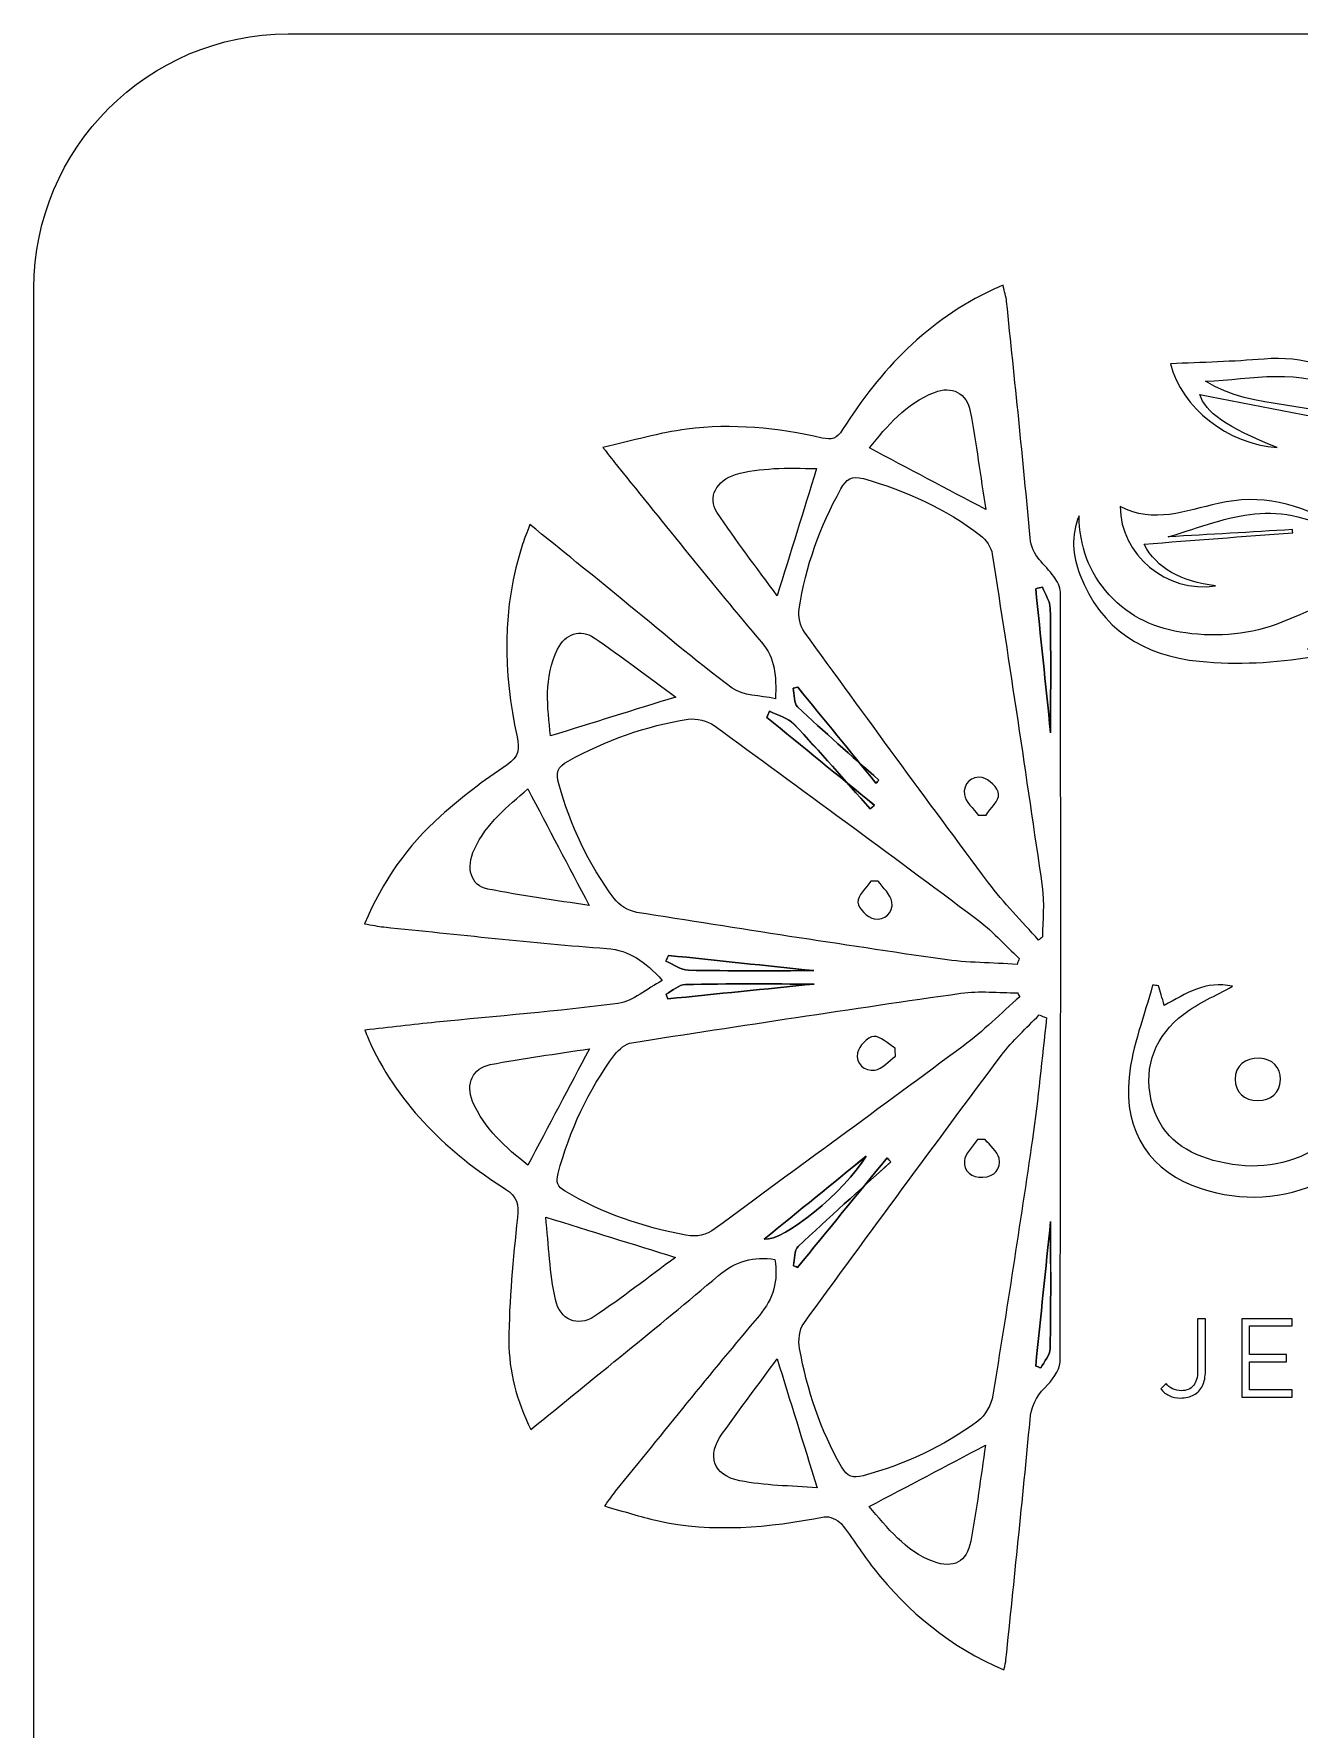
# Model space of a CAD drawing. Header units: millimetres. Extents: x -20 to 20, y -19.5 to 20.5.
# Drawn here: x -19.98 to -5.05, y 0.47 to 20.47 of the extents above; entities that cross this region are included whole.
import ezdxf

# ---------------------------------------------------------------- set-up
doc = ezdxf.new("R2010")
doc.units = ezdxf.units.MM
doc.header["$MEASUREMENT"] = 0
doc.layers.add('Layer 1', color=7, linetype='Continuous')

msp = doc.modelspace()

# ---------------------------------------------------------------- linework, layer by layer
at = {"layer": 'Layer 1', "color": 250, "lineweight": 18}
msp.add_open_spline([(17.0177, 20.4697), (17.0177, 20.4697), (-16.9823, 20.4697), (-16.9823, 20.4697), (-18.6346, 20.4697), (-19.9823, 19.122), (-19.9823, 17.4697), (-19.9823, 17.4697), (-19.9823, -16.5303), (-19.9823, -16.5303), (-19.9823, -18.1826), (-18.6346, -19.5303), (-16.9823, -19.5303), (-16.9823, -19.5303), (17.0177, -19.5303), (17.0177, -19.5303), (18.67, -19.5303), (20.0177, -18.1826), (20.0177, -16.5303), (20.0177, -16.5303), (20.0177, 17.4697), (20.0177, 17.4697), (20.0177, 19.122), (18.67, 20.4697), (17.0177, 20.4697)], degree=3, knots=[0, 0, 0, 0, 0.125, 0.125, 0.125, 0.25, 0.25, 0.25, 0.375, 0.375, 0.375, 0.5, 0.5, 0.5, 0.625, 0.625, 0.625, 0.75, 0.75, 0.75, 0.875, 0.875, 0.875, 1, 1, 1, 1], dxfattribs=at)
at = {"layer": 'Layer 1', "color": 250}
for points, knots in [([(-8.535, 1.169), (-9.1707, 1.4375), (-9.6625, 1.8495), (-10.0721, 2.3646), (-10.2079, 2.535), (-10.3197, 2.7251), (-10.4573, 2.8938), (-10.4979, 2.9435), (-10.596, 2.9844), (-10.6574, 2.9728), (-11.3132, 2.8475), (-11.969, 2.784), (-12.6294, 2.9297), (-12.828, 2.9735), (-13.0227, 3.0384), (-13.2499, 3.1019), (-13.1959, 3.1756), (-13.1607, 3.2282), (-13.1212, 3.2769), (-12.5564, 3.9697), (-11.9979, 4.6682), (-11.4215, 5.3512), (-11.2518, 5.5523), (-11.1992, 5.7594), (-11.2373, 6.0109), (-11.4888, 6.0497), (-11.6973, 5.9954), (-11.9044, 5.8204), (-12.6262, 5.2094), (-13.3653, 4.6192), (-14.1174, 4.005), (-14.2864, 4.3444), (-14.3777, 4.6922), (-14.377, 5.0432), (-14.3763, 5.5304), (-14.3273, 6.0187), (-14.2761, 6.5037), (-14.2599, 6.6607), (-14.2744, 6.7489), (-14.4187, 6.841), (-15.0935, 7.2714), (-15.6569, 7.8118), (-16.0072, 8.5474), (-16.0295, 8.5936), (-16.046, 8.6426), (-16.0757, 8.7167), (-15.7853, 8.7488), (-15.513, 8.7813), (-15.2399, 8.8088), (-14.522, 8.8811), (-13.8017, 8.9372), (-13.0862, 9.0321), (-12.9105, 9.0554), (-12.7514, 9.2028), (-12.5669, 9.3027), (-12.7754, 9.5281), (-12.9493, 9.6583), (-13.2228, 9.6791), (-14.1008, 9.7458), (-14.9761, 9.8449), (-15.8527, 9.9331), (-15.9233, 9.9401), (-15.9931, 9.9557), (-16.0803, 9.9705), (-15.8693, 10.4742), (-15.573, 10.8937), (-15.1842, 11.2412), (-14.9383, 11.461), (-14.673, 11.6621), (-14.3993, 11.8462), (-14.2596, 11.94), (-14.2493, 12.0328), (-14.2807, 12.1757), (-14.4465, 12.9391), (-14.461, 13.6993), (-14.2148, 14.4515), (-14.1925, 14.5199), (-14.1654, 14.5866), (-14.1297, 14.6818), (-13.7569, 14.3791), (-13.3984, 14.0885), (-13.0411, 13.7971), (-12.6096, 13.446), (-12.1891, 13.0813), (-11.7425, 12.7518), (-11.6162, 12.6586), (-11.4151, 12.6671), (-11.2317, 12.6251), (-11.2221, 12.8989), (-11.2299, 13.0972), (-11.3978, 13.2944), (-11.9771, 13.9749), (-12.5317, 14.6762), (-13.0954, 15.3701), (-13.1409, 15.4258), (-13.1839, 15.4837), (-13.2676, 15.5913), (-12.9144, 15.67), (-12.5997, 15.7642), (-12.278, 15.8058), (-11.7421, 15.8753), (-11.2073, 15.8227), (-10.681, 15.7021), (-10.5681, 15.676), (-10.5081, 15.6947), (-10.4411, 15.8005), (-9.9938, 16.5067), (-9.4339, 17.0955), (-8.6624, 17.4543), (-8.6328, 17.4677), (-8.6024, 17.4797), (-8.5453, 17.5037), (-8.5294, 17.4321), (-8.5107, 17.3728), (-8.5043, 17.3125), (-8.4095, 16.3836), (-8.3082, 15.4555), (-8.2278, 14.5252), (-8.2091, 14.3075), (-8.0475, 14.214), (-7.9463, 14.0662), (-7.9092, 14.0123), (-7.8686, 13.9452), (-7.8683, 13.8838), (-7.8648, 10.8556), (-7.8637, 7.827), (-7.8736, 4.7988), (-7.8739, 4.6968), (-7.9731, 4.5797), (-8.0542, 4.4968), (-8.1618, 4.386), (-8.213, 4.2731), (-8.2274, 4.1165), (-8.3149, 3.1735), (-8.4151, 2.2319), (-8.5114, 1.29), (-8.5146, 1.2583), (-8.5234, 1.2272), (-8.535, 1.169)], [0, 0, 0, 0, 0.0217391, 0.0217391, 0.0217391, 0.0434783, 0.0434783, 0.0434783, 0.0652174, 0.0652174, 0.0652174, 0.0869565, 0.0869565, 0.0869565, 0.1086957, 0.1086957, 0.1086957, 0.1304348, 0.1304348, 0.1304348, 0.1521739, 0.1521739, 0.1521739, 0.173913, 0.173913, 0.173913, 0.1956522, 0.1956522, 0.1956522, 0.2173913, 0.2173913, 0.2173913, 0.2391304, 0.2391304, 0.2391304, 0.2608696, 0.2608696, 0.2608696, 0.2826087, 0.2826087, 0.2826087, 0.3043478, 0.3043478, 0.3043478, 0.326087, 0.326087, 0.326087, 0.3478261, 0.3478261, 0.3478261, 0.3695652, 0.3695652, 0.3695652, 0.3913043, 0.3913043, 0.3913043, 0.4130435, 0.4130435, 0.4130435, 0.4347826, 0.4347826, 0.4347826, 0.4565217, 0.4565217, 0.4565217, 0.4782609, 0.4782609, 0.4782609, 0.5, 0.5, 0.5, 0.5217391, 0.5217391, 0.5217391, 0.5434783, 0.5434783, 0.5434783, 0.5652174, 0.5652174, 0.5652174, 0.5869565, 0.5869565, 0.5869565, 0.6086957, 0.6086957, 0.6086957, 0.6304348, 0.6304348, 0.6304348, 0.6521739, 0.6521739, 0.6521739, 0.673913, 0.673913, 0.673913, 0.6956522, 0.6956522, 0.6956522, 0.7173913, 0.7173913, 0.7173913, 0.7391304, 0.7391304, 0.7391304, 0.7608696, 0.7608696, 0.7608696, 0.7826087, 0.7826087, 0.7826087, 0.8043478, 0.8043478, 0.8043478, 0.826087, 0.826087, 0.826087, 0.8478261, 0.8478261, 0.8478261, 0.8695652, 0.8695652, 0.8695652, 0.8913043, 0.8913043, 0.8913043, 0.9130435, 0.9130435, 0.9130435, 0.9347826, 0.9347826, 0.9347826, 0.9565217, 0.9565217, 0.9565217, 0.9782609, 0.9782609, 0.9782609, 1, 1, 1, 1]), ([(0.3728, 13.3859), (0.2864, 13.2582), (0.1996, 13.1305), (0.1054, 12.9915), (0.0098, 13.1315), (-0.0773, 13.2596), (-0.1644, 13.3876), (-0.2032, 13.4522), (-0.2308, 13.5277), (-0.2823, 13.5795), (-1.0051, 14.3059), (-1.8669, 14.4929), (-2.8127, 14.1415), (-3.5409, 13.8709), (-4.2401, 13.5234), (-4.952, 13.2102), (-4.4817, 13.2864), (-4.0221, 13.4003), (-3.5673, 13.5305), (-2.7792, 13.7559), (-1.9848, 13.9087), (-1.1614, 13.7909), (-0.8456, 13.7457), (-0.5373, 13.673), (-0.2854, 13.4564), (-1.3974, 13.9616), (-2.5034, 13.7245), (-3.6037, 13.4173), (-4.4627, 13.177), (-5.3273, 12.9788), (-6.2259, 13.0673), (-6.8859, 13.1326), (-7.3918, 13.4416), (-7.6384, 14.0904), (-7.7252, 14.3183), (-7.747, 14.55), (-7.6486, 14.785), (-7.6454, 14.4287), (-7.5343, 14.1182), (-7.2937, 13.8529), (-7.05, 13.5838), (-6.7402, 13.448), (-6.3906, 13.4017), (-6.004, 13.3506), (-5.6163, 13.3806), (-5.2564, 13.528), (-4.6878, 13.7612), (-4.1311, 14.0233), (-3.5694, 14.2731), (-3.1062, 14.4791), (-2.6289, 14.634), (-2.1167, 14.647), (-1.3917, 14.665), (-0.7874, 14.3676), (-0.1881, 13.7072), (-0.2957, 14.1983), (-0.9518, 14.9974), (-1.9745, 15.3861), (-1.3032, 15.7576), (-0.3913, 15.3459), (0.1037, 14.4477), (0.6487, 15.3706), (1.4301, 15.7251), (2.2016, 15.39), (1.3772, 15.0584), (0.7253, 14.55), (0.3997, 13.7683), (0.642, 13.9521), (0.9024, 14.2011), (1.2068, 14.3694), (1.9466, 14.7776), (2.7174, 14.7067), (3.4702, 14.3976), (4.0566, 14.1567), (4.6249, 13.8716), (5.2073, 13.6194), (5.5746, 13.4607), (5.9608, 13.3823), (6.3658, 13.383), (7.1247, 13.3841), (7.8556, 13.879), (7.8828, 14.7786), (7.8828, 14.7786), (7.8828, 14.0117), (7.8828, 14.0117), (8.05, 14.1853), (8.213, 14.2929), (8.2352, 14.5327), (8.3202, 15.4556), (8.4194, 16.3778), (8.5143, 17.2999), (8.5199, 17.3578), (8.5305, 17.4146), (8.5425, 17.4996), (8.8773, 17.385), (9.1464, 17.1997), (9.404, 16.9983), (9.8209, 16.6723), (10.1529, 16.2688), (10.432, 15.8225), (10.5092, 15.699), (10.5847, 15.6786), (10.7226, 15.7078), (11.4906, 15.8726), (12.2583, 15.9001), (13.0171, 15.6486), (13.0912, 15.6242), (13.1632, 15.5946), (13.2566, 15.5593), (12.9854, 15.2252), (12.7275, 14.9074), (12.4689, 14.5899), (12.1136, 14.1539), (11.7683, 13.7087), (11.3968, 13.2871), (11.2246, 13.092), (11.2292, 12.8884), (11.2391, 12.6662), (11.5111, 12.6327), (11.7245, 12.7008), (11.9337, 12.8789), (12.5786, 13.4282), (13.2429, 13.9552), (13.8998, 14.4911), (13.9707, 14.5486), (14.0426, 14.6054), (14.1354, 14.6799), (14.2966, 14.2996), (14.3996, 13.9214), (14.3944, 13.5344), (14.3876, 13.0666), (14.3323, 12.5988), (14.2776, 12.1335), (14.2617, 12.0005), (14.2815, 11.9338), (14.3958, 11.8619), (15.0861, 11.4272), (15.6538, 10.8741), (16.0178, 10.1318), (16.0355, 10.0966), (16.0524, 10.0606), (16.0669, 10.0235), (16.0715, 10.0123), (16.0676, 9.9978), (16.0676, 9.96), (15.7236, 9.9241), (15.3772, 9.887), (15.0304, 9.8517), (14.4374, 9.7918), (13.8451, 9.7198), (13.251, 9.6799), (12.9829, 9.6619), (12.7874, 9.5565), (12.6223, 9.3413), (12.7642, 9.1681), (12.9152, 9.0319), (13.1776, 9.01), (14.1206, 8.9306), (15.0618, 8.8259), (16.0037, 8.7299), (16.0224, 8.7278), (16.0401, 8.7176), (16.1156, 8.6911), (15.9275, 8.3986), (15.7832, 8.0864), (15.5606, 7.8483), (15.228, 7.4938), (14.8512, 7.1773), (14.4709, 6.8729), (14.3206, 6.7533), (14.2476, 6.676), (14.2942, 6.4654), (14.4642, 5.6971), (14.4684, 4.928), (14.2039, 4.1734), (14.1908, 4.136), (14.1777, 4.0983), (14.1622, 4.0619), (14.1576, 4.051), (14.1446, 4.0443), (14.1153, 4.0168), (13.8998, 4.1914), (13.68, 4.3682), (13.462, 4.5463), (12.9441, 4.9693), (12.4184, 5.3838), (11.9129, 5.8209), (11.7136, 5.9931), (11.5069, 6.0488), (11.2419, 6.0118), (11.2356, 5.8054), (11.2148, 5.6124), (11.3792, 5.4177), (11.9814, 4.7047), (12.5624, 3.9741), (13.1515, 3.2499), (13.1804, 3.2142), (13.2076, 3.1775), (13.251, 3.1218), (12.8665, 2.9581), (12.4763, 2.8537), (12.0762, 2.8597), (11.6215, 2.8664), (11.1664, 2.9179), (10.7152, 2.9779), (10.5713, 2.9973), (10.5053, 2.9733), (10.4309, 2.8554), (9.9994, 2.1714), (9.4519, 1.607), (8.7167, 1.2443), (8.6659, 1.2193), (8.6123, 1.1988), (8.5347, 1.1653), (8.4889, 1.6073), (8.444, 2.0254), (8.4017, 2.4438), (8.3449, 3.004), (8.2814, 3.5635), (8.2398, 4.1247), (8.2229, 4.3509), (8.0708, 4.4705), (7.9452, 4.6193), (7.9043, 4.6677), (7.8553, 4.7315), (7.8553, 4.788), (7.8556, 7.1999), (7.8609, 9.6115), (7.8651, 12.0231), (7.8662, 12.6718), (7.8651, 13.3206), (7.8651, 14.029), (7.7353, 13.8459), (7.6556, 13.7023), (7.5469, 13.5859), (7.1575, 13.1686), (6.653, 13.0504), (6.1034, 13.0447), (5.2034, 13.0359), (4.3487, 13.2698), (3.4921, 13.5037), (2.7985, 13.6928), (2.0916, 13.8215), (1.3723, 13.7051), (1.0773, 13.6575), (0.7955, 13.5291), (0.5076, 13.4374), (0.5722, 13.4899), (0.629, 13.5711), (0.702, 13.5901), (1.0382, 13.6783), (1.3758, 13.7894), (1.7187, 13.818), (2.5086, 13.884), (3.266, 13.6833), (4.0177, 13.4614), (4.392, 13.3509), (4.7748, 13.2677), (5.1537, 13.1724), (5.0066, 13.2772), (4.8468, 13.3389), (4.6905, 13.4074), (4.1102, 13.6617), (3.5433, 13.9528), (2.9488, 14.1666), (2.1209, 14.4643), (1.3437, 14.308), (0.6625, 13.745), (0.5464, 13.649), (0.4684, 13.5069), (0.3728, 13.3859)], [0, 0, 0, 0, 0.0111111, 0.0111111, 0.0111111, 0.0222222, 0.0222222, 0.0222222, 0.0333333, 0.0333333, 0.0333333, 0.0444444, 0.0444444, 0.0444444, 0.0555556, 0.0555556, 0.0555556, 0.0666667, 0.0666667, 0.0666667, 0.0777778, 0.0777778, 0.0777778, 0.0888889, 0.0888889, 0.0888889, 0.1, 0.1, 0.1, 0.1111111, 0.1111111, 0.1111111, 0.1222222, 0.1222222, 0.1222222, 0.1333333, 0.1333333, 0.1333333, 0.1444444, 0.1444444, 0.1444444, 0.1555556, 0.1555556, 0.1555556, 0.1666667, 0.1666667, 0.1666667, 0.1777778, 0.1777778, 0.1777778, 0.1888889, 0.1888889, 0.1888889, 0.2, 0.2, 0.2, 0.2111111, 0.2111111, 0.2111111, 0.2222222, 0.2222222, 0.2222222, 0.2333333, 0.2333333, 0.2333333, 0.2444444, 0.2444444, 0.2444444, 0.2555556, 0.2555556, 0.2555556, 0.2666667, 0.2666667, 0.2666667, 0.2777778, 0.2777778, 0.2777778, 0.2888889, 0.2888889, 0.2888889, 0.3, 0.3, 0.3, 0.3111111, 0.3111111, 0.3111111, 0.3222222, 0.3222222, 0.3222222, 0.3333333, 0.3333333, 0.3333333, 0.3444444, 0.3444444, 0.3444444, 0.3555556, 0.3555556, 0.3555556, 0.3666667, 0.3666667, 0.3666667, 0.3777778, 0.3777778, 0.3777778, 0.3888889, 0.3888889, 0.3888889, 0.4, 0.4, 0.4, 0.4111111, 0.4111111, 0.4111111, 0.4222222, 0.4222222, 0.4222222, 0.4333333, 0.4333333, 0.4333333, 0.4444444, 0.4444444, 0.4444444, 0.4555556, 0.4555556, 0.4555556, 0.4666667, 0.4666667, 0.4666667, 0.4777778, 0.4777778, 0.4777778, 0.4888889, 0.4888889, 0.4888889, 0.5, 0.5, 0.5, 0.5111111, 0.5111111, 0.5111111, 0.5222222, 0.5222222, 0.5222222, 0.5333333, 0.5333333, 0.5333333, 0.5444444, 0.5444444, 0.5444444, 0.5555556, 0.5555556, 0.5555556, 0.5666667, 0.5666667, 0.5666667, 0.5777778, 0.5777778, 0.5777778, 0.5888889, 0.5888889, 0.5888889, 0.6, 0.6, 0.6, 0.6111111, 0.6111111, 0.6111111, 0.6222222, 0.6222222, 0.6222222, 0.6333333, 0.6333333, 0.6333333, 0.6444444, 0.6444444, 0.6444444, 0.6555556, 0.6555556, 0.6555556, 0.6666667, 0.6666667, 0.6666667, 0.6777778, 0.6777778, 0.6777778, 0.6888889, 0.6888889, 0.6888889, 0.7, 0.7, 0.7, 0.7111111, 0.7111111, 0.7111111, 0.7222222, 0.7222222, 0.7222222, 0.7333333, 0.7333333, 0.7333333, 0.7444444, 0.7444444, 0.7444444, 0.7555556, 0.7555556, 0.7555556, 0.7666667, 0.7666667, 0.7666667, 0.7777778, 0.7777778, 0.7777778, 0.7888889, 0.7888889, 0.7888889, 0.8, 0.8, 0.8, 0.8111111, 0.8111111, 0.8111111, 0.8222222, 0.8222222, 0.8222222, 0.8333333, 0.8333333, 0.8333333, 0.8444444, 0.8444444, 0.8444444, 0.8555556, 0.8555556, 0.8555556, 0.8666667, 0.8666667, 0.8666667, 0.8777778, 0.8777778, 0.8777778, 0.8888889, 0.8888889, 0.8888889, 0.9, 0.9, 0.9, 0.9111111, 0.9111111, 0.9111111, 0.9222222, 0.9222222, 0.9222222, 0.9333333, 0.9333333, 0.9333333, 0.9444444, 0.9444444, 0.9444444, 0.9555556, 0.9555556, 0.9555556, 0.9666667, 0.9666667, 0.9666667, 0.9777778, 0.9777778, 0.9777778, 0.9888889, 0.9888889, 0.9888889, 1, 1, 1, 1]), ([(-6.5707, 16.577), (-6.1974, 16.5956), (-5.8305, 16.602), (-5.4661, 16.6341), (-4.5581, 16.7135), (-3.7312, 16.0795), (-3.5844, 15.1771), (-3.5724, 15.1045), (-3.5763, 15.0293), (-3.5971, 14.9478), (-3.6662, 15.5588), (-3.9915, 15.9769), (-4.5196, 16.2577), (-5.0477, 16.5389), (-5.6048, 16.3949), (-6.1579, 16.3716), (-5.5772, 16.0136), (-4.8481, 16.1536), (-4.2769, 15.8351), (-4.9214, 15.9614), (-5.5832, 16.0908), (-6.2246, 16.2164), (-6.1562, 16.0026), (-5.917, 15.8305), (-5.3102, 15.5906), (-5.8993, 15.6276), (-6.4373, 16.0601), (-6.5707, 16.577)], [0, 0, 0, 0, 0.1111111, 0.1111111, 0.1111111, 0.2222222, 0.2222222, 0.2222222, 0.3333333, 0.3333333, 0.3333333, 0.4444444, 0.4444444, 0.4444444, 0.5555556, 0.5555556, 0.5555556, 0.6666667, 0.6666667, 0.6666667, 0.7777778, 0.7777778, 0.7777778, 0.8888889, 0.8888889, 0.8888889, 1, 1, 1, 1]), ([(-8.7509, 14.8589), (-8.8109, 15.248), (-8.8621, 15.634), (-8.933, 16.016), (-8.9735, 16.2333), (-9.1482, 16.3219), (-9.356, 16.2404), (-9.6939, 16.1078), (-9.9176, 15.8414), (-10.1229, 15.5849), (-9.6593, 15.3398), (-9.2127, 15.1034), (-8.7509, 14.8589)], [0, 0, 0, 0, 0.25, 0.25, 0.25, 0.5, 0.5, 0.5, 0.75, 0.75, 0.75, 1, 1, 1, 1]), ([(-10.7459, 15.3429), (-10.9226, 15.3429), (-11.0884, 15.3514), (-11.2528, 15.3405), (-11.4035, 15.3299), (-11.558, 15.3158), (-11.7016, 15.272), (-11.9288, 15.2022), (-12.0357, 15), (-11.9231, 14.8286), (-11.7002, 14.4899), (-11.4504, 14.1685), (-11.2116, 13.8401), (-11.0549, 14.346), (-10.9054, 14.8282), (-10.7459, 15.3429)], [0, 0, 0, 0, 0.2, 0.2, 0.2, 0.4, 0.4, 0.4, 0.6, 0.6, 0.6, 0.8, 0.8, 0.8, 1, 1, 1, 1]), ([(-8.1269, 9.7772), (-8.1114, 9.7902), (-8.0958, 9.8029), (-8.08, 9.8156), (-8.08, 10.0135), (-8.0563, 10.215), (-8.0842, 10.409), (-8.2726, 11.7174), (-8.4705, 13.0248), (-8.6726, 14.3312), (-8.685, 14.4112), (-8.7456, 14.5023), (-8.8109, 14.552), (-9.2265, 14.8674), (-9.6914, 15.0829), (-10.1942, 15.223), (-10.331, 15.2611), (-10.3952, 15.2177), (-10.4601, 15.1009), (-10.7067, 14.6568), (-10.8764, 14.1862), (-10.9526, 13.6849), (-10.966, 13.5984), (-10.9403, 13.4831), (-10.8891, 13.4129), (-10.1709, 12.423), (-9.4491, 11.4356), (-8.7181, 10.4548), (-8.5396, 10.2153), (-8.3248, 10.0026), (-8.1269, 9.7772)], [0, 0, 0, 0, 0.1, 0.1, 0.1, 0.2, 0.2, 0.2, 0.3, 0.3, 0.3, 0.4, 0.4, 0.4, 0.5, 0.5, 0.5, 0.6, 0.6, 0.6, 0.7, 0.7, 0.7, 0.8, 0.8, 0.8, 0.9, 0.9, 0.9, 1, 1, 1, 1]), ([(-6.8819, 14.4505), (-6.7345, 14.1608), (-6.4431, 14.0116), (-6.0388, 13.9587), (-6.6173, 13.8645), (-7.1631, 14.3291), (-7.1641, 14.8936), (-6.7666, 14.6858), (-6.3905, 14.8428), (-6.0074, 14.9299), (-5.5103, 15.0428), (-5.0489, 14.9391), (-4.6234, 14.666), (-4.5621, 14.6269), (-4.5095, 14.5743), (-4.4622, 14.5182), (-5.3643, 15.0343), (-5.8127, 14.7701), (-6.5986, 14.5355), (-6.1093, 14.5641), (-5.6197, 14.5926), (-5.1304, 14.6216), (-5.1297, 14.6092), (-5.129, 14.5972), (-5.1283, 14.5849), (-5.7156, 14.5397), (-6.303, 14.4949), (-6.8819, 14.4505)], [0, 0, 0, 0, 0.1111111, 0.1111111, 0.1111111, 0.2222222, 0.2222222, 0.2222222, 0.3333333, 0.3333333, 0.3333333, 0.4444444, 0.4444444, 0.4444444, 0.5555556, 0.5555556, 0.5555556, 0.6666667, 0.6666667, 0.6666667, 0.7777778, 0.7777778, 0.7777778, 0.8888889, 0.8888889, 0.8888889, 1, 1, 1, 1]), ([(-8.0803, 13.9442), (-8.1071, 13.9371), (-8.1336, 13.9304), (-8.1604, 13.9237), (-8.1025, 13.3639), (-8.0447, 12.8043), (-7.9851, 12.2244), (-7.9851, 12.7289), (-7.9805, 13.21), (-7.9893, 13.6909), (-7.9911, 13.7759), (-8.0486, 13.8595), (-8.0803, 13.9442)], [0, 0, 0, 0, 0.25, 0.25, 0.25, 0.5, 0.5, 0.5, 0.75, 0.75, 0.75, 1, 1, 1, 1]), ([(-12.4078, 12.6459), (-12.732, 12.8827), (-13.046, 13.1226), (-13.3716, 13.3455), (-13.5297, 13.4538), (-13.7156, 13.39), (-13.8027, 13.2122), (-13.9678, 12.8756), (-13.9223, 12.5242), (-13.886, 12.1873), (-13.3893, 12.3411), (-12.9127, 12.4893), (-12.4078, 12.6459)], [0, 0, 0, 0, 0.25, 0.25, 0.25, 0.5, 0.5, 0.5, 0.75, 0.75, 0.75, 1, 1, 1, 1]), ([(-10.9685, 12.7627), (-10.9685, 12.7627), (-11.0221, 12.7493), (-11.0221, 12.7493), (-11.007, 12.6749), (-11.0175, 12.5733), (-10.9724, 12.5309), (-10.6588, 12.236), (-10.3335, 11.9531), (-10.0121, 11.6666), (-10.0231, 11.6539), (-10.034, 11.6412), (-10.0453, 11.6289), (-10.3529, 12.0067), (-10.6605, 12.3849), (-10.9685, 12.7627)], [0, 0, 0, 0, 0.2, 0.2, 0.2, 0.4, 0.4, 0.4, 0.6, 0.6, 0.6, 0.8, 0.8, 0.8, 1, 1, 1, 1]), ([(-11.3008, 12.4784), (-11.3121, 12.454), (-11.3234, 12.4304), (-11.3347, 12.4064), (-10.9114, 12.0614), (-10.488, 11.7164), (-10.0647, 11.3717), (-10.0647, 11.3717), (-10.1144, 11.3262), (-10.1144, 11.3262), (-10.4125, 11.6606), (-10.7053, 12.0004), (-11.0126, 12.3263), (-11.0835, 12.4011), (-11.2035, 12.429), (-11.3008, 12.4784)], [0, 0, 0, 0, 0.2, 0.2, 0.2, 0.4, 0.4, 0.4, 0.6, 0.6, 0.6, 0.8, 0.8, 0.8, 1, 1, 1, 1]), ([(-8.3809, 9.4921), (-8.3721, 9.5154), (-8.3632, 9.5387), (-8.3544, 9.5616), (-8.5259, 9.7214), (-8.6839, 9.8985), (-8.8702, 10.0375), (-9.8936, 10.8013), (-10.9223, 11.5576), (-11.9549, 12.3087), (-12.0346, 12.3669), (-12.1644, 12.3983), (-12.2621, 12.3835), (-12.7634, 12.3073), (-13.2326, 12.1334), (-13.6789, 11.891), (-13.8045, 11.8226), (-13.8239, 11.7492), (-13.7883, 11.6211), (-13.6524, 11.1304), (-13.439, 10.6774), (-13.1367, 10.27), (-13.0778, 10.191), (-12.9656, 10.1211), (-12.8689, 10.1056), (-11.667, 9.9133), (-10.464, 9.7274), (-9.2596, 9.5517), (-8.97, 9.5098), (-8.674, 9.5112), (-8.3809, 9.4921)], [0, 0, 0, 0, 0.1, 0.1, 0.1, 0.2, 0.2, 0.2, 0.3, 0.3, 0.3, 0.4, 0.4, 0.4, 0.5, 0.5, 0.5, 0.6, 0.6, 0.6, 0.7, 0.7, 0.7, 0.8, 0.8, 0.8, 0.9, 0.9, 0.9, 1, 1, 1, 1]), ([(-8.838, 11.2513), (-8.8959, 11.3321), (-8.9901, 11.4083), (-9.0024, 11.4958), (-9.0197, 11.6207), (-8.9157, 11.7216), (-8.7922, 11.6951), (-8.7132, 11.6782), (-8.6031, 11.5727), (-8.5985, 11.5008), (-8.5932, 11.4214), (-8.6927, 11.3357), (-8.7467, 11.2524), (-8.777, 11.2521), (-8.8077, 11.2517), (-8.838, 11.2513)], [0, 0, 0, 0, 0.2, 0.2, 0.2, 0.4, 0.4, 0.4, 0.6, 0.6, 0.6, 0.8, 0.8, 0.8, 1, 1, 1, 1]), ([(-14.1541, 11.5612), (-14.3912, 11.3573), (-14.6434, 11.1544), (-14.7849, 10.8517), (-14.8882, 10.6305), (-14.8275, 10.4206), (-14.6275, 10.3804), (-14.2299, 10.3003), (-13.8264, 10.2488), (-13.4284, 10.1857), (-13.6743, 10.652), (-13.9103, 11.099), (-14.1541, 11.5612)], [0, 0, 0, 0, 0.25, 0.25, 0.25, 0.5, 0.5, 0.5, 0.75, 0.75, 0.75, 1, 1, 1, 1]), ([(-10.0185, 10.4747), (-9.9624, 10.3935), (-9.8735, 10.318), (-9.8587, 10.2298), (-9.8365, 10.0986), (-9.9469, 10.0058), (-10.0651, 10.0284), (-10.1437, 10.0436), (-10.2549, 10.1526), (-10.2591, 10.2249), (-10.264, 10.3043), (-10.1628, 10.39), (-10.1074, 10.4729), (-10.0778, 10.4736), (-10.0481, 10.474), (-10.0185, 10.4747)], [0, 0, 0, 0, 0.2, 0.2, 0.2, 0.4, 0.4, 0.4, 0.6, 0.6, 0.6, 0.8, 0.8, 0.8, 1, 1, 1, 1]), ([(-4.0387, 8.2631), (-4.0387, 8.2631), (-3.2266, 8.2631), (-3.2266, 8.2631), (-3.2266, 8.5188), (-3.2125, 8.7693), (-3.2375, 9.0152), (-3.2432, 9.072), (-3.3839, 9.115), (-3.495, 9.1845), (-3.2982, 9.3599), (-3.0805, 9.5539), (-2.8481, 9.7613), (-2.8481, 9.7613), (-2.8481, 8.2684), (-2.8481, 8.2684), (-2.8481, 8.2684), (-2.2074, 8.2684), (-2.2074, 8.2684), (-2.2074, 8.5181), (-2.194, 8.7615), (-2.2169, 9.0018), (-2.2226, 9.0593), (-2.3475, 9.1052), (-2.4536, 9.1828), (-2.4268, 9.2156), (-2.3789, 9.3323), (-2.3034, 9.3542), (-2.1361, 9.4029), (-2.0621, 9.5218), (-1.9823, 9.6505), (-1.9499, 9.7028), (-1.9026, 9.7458), (-1.8211, 9.8407), (-1.8211, 9.8407), (-1.8211, 7.8295), (-1.8211, 7.8295), (-1.5735, 7.8059), (-1.4563, 7.8602), (-1.4292, 8.0743), (-1.3907, 8.3809), (-1.389, 8.6942), (-1.3981, 9.0036), (-1.3999, 9.0565), (-1.5343, 9.1052), (-1.6423, 9.1803), (-1.6172, 9.2131), (-1.5745, 9.332), (-1.5068, 9.3482), (-1.299, 9.3987), (-1.2189, 9.5634), (-1.1145, 9.7109), (-1.0923, 9.7423), (-1.0799, 9.7804), (-1.0355, 9.7786), (-1.0355, 9.193), (-1.0094, 8.606), (-1.0457, 8.0225), (-1.0669, 7.682), (-1.3223, 7.4901), (-1.6659, 7.4602), (-1.8349, 7.4457), (-2.0063, 7.4577), (-2.1919, 7.4577), (-2.1993, 7.6073), (-2.206, 7.7431), (-2.2138, 7.9004), (-2.2138, 7.9004), (-2.8936, 7.9004), (-2.8936, 7.9004), (-3.1387, 7.9004), (-3.3846, 7.8898), (-3.6287, 7.9029), (-3.8909, 7.9177), (-4.0867, 7.9092), (-4.1639, 7.5716), (-4.2338, 7.2675), (-4.4938, 7.0661), (-4.7788, 6.9327), (-5.2427, 6.7147), (-5.7242, 6.6907), (-6.2097, 6.8474), (-6.7963, 7.0361), (-7.1269, 7.5124), (-7.0595, 8.1629), (-7.0214, 8.5301), (-6.8771, 8.8864), (-6.7808, 9.2477), (-6.7579, 9.2452), (-6.7346, 9.2427), (-6.7113, 9.2406), (-6.6905, 9.1687), (-6.6697, 9.097), (-6.6439, 9.0078), (-6.3938, 9.144), (-6.149, 9.3076), (-5.8385, 9.2329), (-6.0382, 9.1214), (-6.2439, 9.036), (-6.4143, 8.9051), (-6.7452, 8.6508), (-6.8902, 8.3051), (-6.7963, 7.8874), (-6.7089, 7.4972), (-6.4351, 7.2806), (-6.0661, 7.18), (-5.6629, 7.0703), (-5.2653, 7.0844), (-4.8931, 7.2968), (-4.5805, 7.4753), (-4.4154, 7.7459), (-4.4133, 8.1096), (-4.4123, 8.3746), (-4.4123, 8.6395), (-4.414, 8.9044), (-4.4154, 9.1076), (-4.4518, 9.1358), (-4.7259, 9.1044), (-4.6546, 9.2085), (-4.6158, 9.3316), (-4.5513, 9.3472), (-4.3294, 9.4008), (-4.2433, 9.5782), (-4.1293, 9.7356), (-4.1156, 9.755), (-4.0923, 9.7677), (-4.0387, 9.8118), (-4.0387, 9.8118), (-4.0387, 9.0346), (-4.0387, 9.0346), (-4.0387, 9.0346), (-4.0387, 8.2631), (-4.0387, 8.2631)], [0, 0, 0, 0, 0.0227273, 0.0227273, 0.0227273, 0.0454545, 0.0454545, 0.0454545, 0.0681818, 0.0681818, 0.0681818, 0.0909091, 0.0909091, 0.0909091, 0.1136364, 0.1136364, 0.1136364, 0.1363636, 0.1363636, 0.1363636, 0.1590909, 0.1590909, 0.1590909, 0.1818182, 0.1818182, 0.1818182, 0.2045455, 0.2045455, 0.2045455, 0.2272727, 0.2272727, 0.2272727, 0.25, 0.25, 0.25, 0.2727273, 0.2727273, 0.2727273, 0.2954545, 0.2954545, 0.2954545, 0.3181818, 0.3181818, 0.3181818, 0.3409091, 0.3409091, 0.3409091, 0.3636364, 0.3636364, 0.3636364, 0.3863636, 0.3863636, 0.3863636, 0.4090909, 0.4090909, 0.4090909, 0.4318182, 0.4318182, 0.4318182, 0.4545455, 0.4545455, 0.4545455, 0.4772727, 0.4772727, 0.4772727, 0.5, 0.5, 0.5, 0.5227273, 0.5227273, 0.5227273, 0.5454545, 0.5454545, 0.5454545, 0.5681818, 0.5681818, 0.5681818, 0.5909091, 0.5909091, 0.5909091, 0.6136364, 0.6136364, 0.6136364, 0.6363636, 0.6363636, 0.6363636, 0.6590909, 0.6590909, 0.6590909, 0.6818182, 0.6818182, 0.6818182, 0.7045455, 0.7045455, 0.7045455, 0.7272727, 0.7272727, 0.7272727, 0.75, 0.75, 0.75, 0.7727273, 0.7727273, 0.7727273, 0.7954545, 0.7954545, 0.7954545, 0.8181818, 0.8181818, 0.8181818, 0.8409091, 0.8409091, 0.8409091, 0.8636364, 0.8636364, 0.8636364, 0.8863636, 0.8863636, 0.8863636, 0.9090909, 0.9090909, 0.9090909, 0.9318182, 0.9318182, 0.9318182, 0.9545455, 0.9545455, 0.9545455, 0.9772727, 0.9772727, 0.9772727, 1, 1, 1, 1]), ([(-12.4943, 9.5979), (-12.5045, 9.5754), (-12.5144, 9.5528), (-12.5243, 9.5302), (-12.4357, 9.4928), (-12.3475, 9.4251), (-12.2583, 9.4233), (-11.7633, 9.4124), (-11.2687, 9.418), (-10.7801, 9.418), (-11.3453, 9.4773), (-11.9199, 9.5376), (-12.4943, 9.5979)], [0, 0, 0, 0, 0.25, 0.25, 0.25, 0.5, 0.5, 0.5, 0.75, 0.75, 0.75, 1, 1, 1, 1]), ([(-12.5218, 9.1415), (-12.5154, 9.1224), (-12.5087, 9.1037), (-12.5024, 9.0847), (-11.9252, 9.1432), (-11.3488, 9.2018), (-10.7766, 9.26), (-11.2804, 9.26), (-11.7877, 9.2649), (-12.2946, 9.2547), (-12.3711, 9.2529), (-12.4459, 9.181), (-12.5218, 9.1415)], [0, 0, 0, 0, 0.25, 0.25, 0.25, 0.5, 0.5, 0.5, 0.75, 0.75, 0.75, 1, 1, 1, 1]), ([(-8.3477, 9.1108), (-8.3572, 9.1259), (-8.3668, 9.1411), (-8.3759, 9.1563), (-8.5982, 9.1563), (-8.8243, 9.1831), (-9.0423, 9.152), (-10.3384, 8.9661), (-11.6328, 8.7693), (-12.9268, 8.5682), (-12.9994, 8.5569), (-13.0792, 8.4909), (-13.1261, 8.4281), (-13.4429, 8.0052), (-13.6605, 7.5335), (-13.7974, 7.0227), (-13.8249, 6.9197), (-13.8048, 6.871), (-13.7142, 6.817), (-13.2711, 6.5524), (-12.7934, 6.3901), (-12.2879, 6.2977), (-12.1542, 6.2734), (-12.054, 6.291), (-11.9415, 6.3746), (-10.9692, 7.0953), (-9.9888, 7.8048), (-9.0176, 8.5276), (-8.7809, 8.7037), (-8.5703, 8.9153), (-8.3477, 9.1108)], [0, 0, 0, 0, 0.1, 0.1, 0.1, 0.2, 0.2, 0.2, 0.3, 0.3, 0.3, 0.4, 0.4, 0.4, 0.5, 0.5, 0.5, 0.6, 0.6, 0.6, 0.7, 0.7, 0.7, 0.8, 0.8, 0.8, 0.9, 0.9, 0.9, 1, 1, 1, 1]), ([(-8.0327, 8.8621), (-8.062, 8.8733), (-8.0912, 8.8843), (-8.1205, 8.8956), (-8.2694, 8.7382), (-8.4352, 8.5936), (-8.564, 8.4211), (-9.3482, 7.3709), (-10.1261, 6.3157), (-10.8976, 5.256), (-10.9509, 5.1829), (-10.9646, 5.0549), (-10.9477, 4.9614), (-10.8584, 4.47), (-10.7025, 4.0008), (-10.452, 3.564), (-10.3847, 3.4469), (-10.3169, 3.4272), (-10.1966, 3.4589), (-9.7045, 3.5894), (-9.2512, 3.8039), (-8.8423, 4.1034), (-8.7548, 4.168), (-8.6839, 4.2985), (-8.6663, 4.4082), (-8.5022, 5.4147), (-8.346, 6.4222), (-8.1995, 7.4312), (-8.1304, 7.906), (-8.0874, 8.3847), (-8.0327, 8.8621)], [0, 0, 0, 0, 0.1, 0.1, 0.1, 0.2, 0.2, 0.2, 0.3, 0.3, 0.3, 0.4, 0.4, 0.4, 0.5, 0.5, 0.5, 0.6, 0.6, 0.6, 0.7, 0.7, 0.7, 0.8, 0.8, 0.8, 0.9, 0.9, 0.9, 1, 1, 1, 1]), ([(-9.8163, 8.4104), (-9.8967, 8.3521), (-9.9708, 8.2583), (-10.0587, 8.2446), (-10.1811, 8.2248), (-10.2876, 8.3218), (-10.2633, 8.447), (-10.2477, 8.5261), (-10.144, 8.6361), (-10.0717, 8.6425), (-9.9923, 8.6495), (-9.9038, 8.5539), (-9.8191, 8.5031), (-9.8181, 8.4721), (-9.817, 8.441), (-9.8163, 8.4104)], [0, 0, 0, 0, 0.2, 0.2, 0.2, 0.4, 0.4, 0.4, 0.6, 0.6, 0.6, 0.8, 0.8, 0.8, 1, 1, 1, 1]), ([(-13.4274, 8.4962), (-13.8165, 8.4355), (-14.2091, 8.3855), (-14.5965, 8.31), (-14.805, 8.2694), (-14.8903, 8.0824), (-14.805, 7.876), (-14.6698, 7.5494), (-14.4106, 7.3282), (-14.1534, 7.1225), (-13.9068, 7.5892), (-13.6701, 8.0373), (-13.4274, 8.4962)], [0, 0, 0, 0, 0.25, 0.25, 0.25, 0.5, 0.5, 0.5, 0.75, 0.75, 0.75, 1, 1, 1, 1]), ([(-5.2722, 8.1344), (-5.2831, 7.9658), (-5.3812, 7.8892), (-5.5417, 7.8854), (-5.6984, 7.8822), (-5.8095, 7.9898), (-5.8081, 8.1362), (-5.8067, 8.2928), (-5.692, 8.3912), (-5.5191, 8.3845), (-5.371, 8.3785), (-5.2704, 8.2766), (-5.2722, 8.1344)], [0, 0, 0, 0, 0.25, 0.25, 0.25, 0.5, 0.5, 0.5, 0.75, 0.75, 0.75, 1, 1, 1, 1]), ([(-8.7583, 7.4271), (-8.7008, 7.3534), (-8.6109, 7.2864), (-8.5932, 7.2038), (-8.5671, 7.08), (-8.6475, 6.9879), (-8.7827, 6.9795), (-8.9153, 6.9713), (-9.0151, 7.049), (-9.0021, 7.1749), (-8.9933, 7.2624), (-8.9022, 7.3414), (-8.8479, 7.4247), (-8.8179, 7.4254), (-8.7879, 7.4264), (-8.7583, 7.4271)], [0, 0, 0, 0, 0.2, 0.2, 0.2, 0.4, 0.4, 0.4, 0.6, 0.6, 0.6, 0.8, 0.8, 0.8, 1, 1, 1, 1]), ([(-11.3643, 6.2497), (-11.1322, 6.2247), (-10.4175, 6.8071), (-10.1621, 7.2283), (-10.5572, 6.907), (-10.9519, 6.5852), (-11.3643, 6.2497)], [0, 0, 0, 0, 0.5, 0.5, 0.5, 1, 1, 1, 1]), ([(-11.0207, 5.9372), (-11.0045, 5.9305), (-10.9879, 5.9238), (-10.9713, 5.9171), (-10.6189, 6.3475), (-10.2665, 6.7778), (-9.914, 7.2082), (-9.8996, 7.1931), (-9.8851, 7.1775), (-9.8707, 7.1624), (-10.2361, 6.8308), (-10.6051, 6.502), (-10.9632, 6.1622), (-11.0108, 6.1171), (-11.0031, 6.0137), (-11.0207, 5.9372)], [0, 0, 0, 0, 0.2, 0.2, 0.2, 0.4, 0.4, 0.4, 0.6, 0.6, 0.6, 0.8, 0.8, 0.8, 1, 1, 1, 1]), ([(-12.411, 6.0342), (-12.9218, 6.1929), (-13.4027, 6.3429), (-13.9428, 6.5108), (-13.9057, 6.1714), (-13.8969, 5.849), (-13.8288, 5.5392), (-13.7756, 5.2951), (-13.5632, 5.2101), (-13.372, 5.3371), (-13.0442, 5.5544), (-12.7338, 5.7978), (-12.411, 6.0342)], [0, 0, 0, 0, 0.25, 0.25, 0.25, 0.5, 0.5, 0.5, 0.75, 0.75, 0.75, 1, 1, 1, 1]), ([(-8.1607, 4.7533), (-8.1399, 4.7458), (-8.1195, 4.7388), (-8.0987, 4.7314), (-8.0609, 4.8072), (-7.9918, 4.8824), (-7.99, 4.9586), (-7.9805, 5.4704), (-7.9851, 5.982), (-7.9851, 6.4603), (-8.0412, 5.9146), (-8.1011, 5.3339), (-8.1607, 4.7533)], [0, 0, 0, 0, 0.25, 0.25, 0.25, 0.5, 0.5, 0.5, 0.75, 0.75, 0.75, 1, 1, 1, 1]), ([(-6.5855, 4.4041), (-6.6257, 4.4228), (-6.6585, 4.4492), (-6.6836, 4.4834), (-6.6836, 4.4834), (-6.6218, 4.5469), (-6.6218, 4.5469), (-6.6021, 4.5198), (-6.5767, 4.499), (-6.5453, 4.4845), (-6.5139, 4.4697), (-6.4789, 4.4623), (-6.4408, 4.4623), (-6.3802, 4.4623), (-6.3332, 4.4824), (-6.2997, 4.5223), (-6.2666, 4.5625), (-6.2496, 4.6193), (-6.2496, 4.6926), (-6.2496, 4.6926), (-6.2496, 5.3111), (-6.2496, 5.3111), (-6.2496, 5.3111), (-6.1583, 5.3111), (-6.1583, 5.3111), (-6.1583, 5.3111), (-6.1583, 4.6919), (-6.1583, 4.6919), (-6.1583, 4.6253), (-6.1696, 4.5685), (-6.1928, 4.5212), (-6.2158, 4.4739), (-6.2496, 4.4376), (-6.2937, 4.4129), (-6.3378, 4.3882), (-6.3911, 4.3755), (-6.4535, 4.3755), (-6.5012, 4.3755), (-6.5453, 4.385), (-6.5855, 4.4041)], [0, 0, 0, 0, 0.0769231, 0.0769231, 0.0769231, 0.1538462, 0.1538462, 0.1538462, 0.2307692, 0.2307692, 0.2307692, 0.3076923, 0.3076923, 0.3076923, 0.3846154, 0.3846154, 0.3846154, 0.4615385, 0.4615385, 0.4615385, 0.5384615, 0.5384615, 0.5384615, 0.6153846, 0.6153846, 0.6153846, 0.6923077, 0.6923077, 0.6923077, 0.7692308, 0.7692308, 0.7692308, 0.8461538, 0.8461538, 0.8461538, 0.9230769, 0.9230769, 0.9230769, 1, 1, 1, 1]), ([(-5.636, 4.4704), (-5.636, 4.4704), (-5.1333, 4.4704), (-5.1333, 4.4704), (-5.1333, 4.4704), (-5.1333, 4.385), (-5.1333, 4.385), (-5.1333, 4.385), (-5.636, 4.385), (-5.636, 4.385), (-5.636, 4.385), (-5.6649, 4.385), (-5.6649, 4.385), (-5.6649, 4.385), (-5.7277, 4.385), (-5.7277, 4.385), (-5.7277, 4.385), (-5.7277, 5.3111), (-5.7277, 5.3111), (-5.7277, 5.3111), (-5.6649, 5.3111), (-5.6649, 5.3111), (-5.6649, 5.3111), (-5.636, 5.3111), (-5.636, 5.3111), (-5.636, 5.3111), (-5.1333, 5.3111), (-5.1333, 5.3111), (-5.1333, 5.3111), (-5.1333, 5.2257), (-5.1333, 5.2257), (-5.1333, 5.2257), (-5.636, 5.2257), (-5.636, 5.2257), (-5.636, 5.2257), (-5.636, 4.8877), (-5.636, 4.8877), (-5.636, 4.8877), (-5.2031, 4.8877), (-5.2031, 4.8877), (-5.2031, 4.8877), (-5.2031, 4.8027), (-5.2031, 4.8027), (-5.2031, 4.8027), (-5.636, 4.8027), (-5.636, 4.8027), (-5.636, 4.8027), (-5.636, 4.4704), (-5.636, 4.4704)], [0, 0, 0, 0, 0.0625, 0.0625, 0.0625, 0.125, 0.125, 0.125, 0.1875, 0.1875, 0.1875, 0.25, 0.25, 0.25, 0.3125, 0.3125, 0.3125, 0.375, 0.375, 0.375, 0.4375, 0.4375, 0.4375, 0.5, 0.5, 0.5, 0.5625, 0.5625, 0.5625, 0.625, 0.625, 0.625, 0.6875, 0.6875, 0.6875, 0.75, 0.75, 0.75, 0.8125, 0.8125, 0.8125, 0.875, 0.875, 0.875, 0.9375, 0.9375, 0.9375, 1, 1, 1, 1]), ([(-10.7388, 3.3146), (-10.9085, 3.8611), (-11.0578, 4.3423), (-11.2116, 4.8379), (-11.4268, 4.5455), (-11.643, 4.2551), (-11.8547, 3.9616), (-12.0459, 3.6963), (-11.9753, 3.4656), (-11.6515, 3.4), (-11.359, 3.3407), (-11.0546, 3.3418), (-10.7388, 3.3146)], [0, 0, 0, 0, 0.25, 0.25, 0.25, 0.5, 0.5, 0.5, 0.75, 0.75, 0.75, 1, 1, 1, 1]), ([(-8.7524, 3.8202), (-9.2208, 3.5729), (-9.6675, 3.3368), (-10.1271, 3.0941), (-9.9105, 2.8472), (-9.7034, 2.5703), (-9.3676, 2.4461), (-9.1309, 2.3582), (-8.9725, 2.4415), (-8.9266, 2.6877), (-8.8571, 3.0631), (-8.8095, 3.4423), (-8.7524, 3.8202)], [0, 0, 0, 0, 0.25, 0.25, 0.25, 0.5, 0.5, 0.5, 0.75, 0.75, 0.75, 1, 1, 1, 1])]:
    msp.add_open_spline(points, degree=3, knots=knots, dxfattribs=at)
at = {"layer": 'Layer 1', "color": 7}
for points, knots in [([(-8.0803, 13.9441), (-8.0486, 13.8598), (-7.9911, 13.7758), (-7.9893, 13.6908), (-7.9805, 13.2099), (-7.9851, 12.7291), (-7.9851, 12.2243), (-8.0447, 12.8046), (-8.1025, 13.3637), (-8.1604, 13.9236), (-8.1336, 13.9303), (-8.1071, 13.937), (-8.0803, 13.9441)], [0, 0, 0, 0, 0.25, 0.25, 0.25, 0.5, 0.5, 0.5, 0.75, 0.75, 0.75, 1, 1, 1, 1]), ([(-10.9685, 12.7627), (-10.6605, 12.3849), (-10.3529, 12.0067), (-10.0453, 11.6289), (-10.034, 11.6412), (-10.0231, 11.6539), (-10.0121, 11.6666), (-10.3335, 11.9531), (-10.6588, 12.236), (-10.9724, 12.5309), (-11.0175, 12.5733), (-11.007, 12.6749), (-11.0221, 12.7493), (-11.0221, 12.7493), (-10.9685, 12.7627), (-10.9685, 12.7627)], [0, 0, 0, 0, 0.2, 0.2, 0.2, 0.4, 0.4, 0.4, 0.6, 0.6, 0.6, 0.8, 0.8, 0.8, 1, 1, 1, 1]), ([(-11.3008, 12.4783), (-11.2034, 12.429), (-11.0835, 12.4011), (-11.0129, 12.3263), (-10.7056, 12.0003), (-10.4125, 11.661), (-10.1144, 11.3262), (-10.1144, 11.3262), (-10.065, 11.3717), (-10.065, 11.3717), (-10.488, 11.7163), (-10.9113, 12.0614), (-11.3346, 12.4064), (-11.3234, 12.4304), (-11.3121, 12.4544), (-11.3008, 12.4783)], [0, 0, 0, 0, 0.2, 0.2, 0.2, 0.4, 0.4, 0.4, 0.6, 0.6, 0.6, 0.8, 0.8, 0.8, 1, 1, 1, 1]), ([(-12.4943, 9.5979), (-11.92, 9.5376), (-11.3453, 9.4772), (-10.7802, 9.418), (-11.2684, 9.418), (-11.7634, 9.4127), (-12.2583, 9.4233), (-12.3476, 9.425), (-12.4354, 9.4931), (-12.5243, 9.5305), (-12.5144, 9.5531), (-12.5042, 9.5753), (-12.4943, 9.5979)], [0, 0, 0, 0, 0.25, 0.25, 0.25, 0.5, 0.5, 0.5, 0.75, 0.75, 0.75, 1, 1, 1, 1]), ([(-12.5219, 9.1414), (-12.446, 9.1809), (-12.3709, 9.2529), (-12.2943, 9.2547), (-11.7874, 9.2649), (-11.2805, 9.26), (-10.7763, 9.26), (-11.3485, 9.2017), (-11.9253, 9.1432), (-12.5021, 9.0846), (-12.5088, 9.1037), (-12.5152, 9.1224), (-12.5219, 9.1414)], [0, 0, 0, 0, 0.25, 0.25, 0.25, 0.5, 0.5, 0.5, 0.75, 0.75, 0.75, 1, 1, 1, 1]), ([(-11.3642, 6.2496), (-10.9521, 6.5854), (-10.557, 6.9068), (-10.1623, 7.2286), (-10.4173, 6.8073), (-11.132, 6.2249), (-11.3642, 6.2496)], [0, 0, 0, 0, 0.5, 0.5, 0.5, 1, 1, 1, 1]), ([(-11.0209, 5.9373), (-11.0032, 6.0135), (-11.011, 6.1172), (-10.9634, 6.1624), (-10.6053, 6.5021), (-10.2359, 6.8305), (-9.8704, 7.1625), (-9.8849, 7.1777), (-9.8997, 7.1932), (-9.9142, 7.2084), (-10.2666, 6.778), (-10.619, 6.3476), (-10.9711, 5.9169), (-10.9877, 5.9236), (-11.0043, 5.9303), (-11.0209, 5.9373)], [0, 0, 0, 0, 0.2, 0.2, 0.2, 0.4, 0.4, 0.4, 0.6, 0.6, 0.6, 0.8, 0.8, 0.8, 1, 1, 1, 1]), ([(-8.1606, 4.7532), (-8.1009, 5.3339), (-8.0413, 5.9146), (-7.9849, 6.4603), (-7.9849, 5.9819), (-7.9803, 5.4704), (-7.9902, 4.9589), (-7.9916, 4.8823), (-8.0607, 4.8072), (-8.0988, 4.7313), (-8.1193, 4.7388), (-8.1398, 4.7458), (-8.1606, 4.7532)], [0, 0, 0, 0, 0.25, 0.25, 0.25, 0.5, 0.5, 0.5, 0.75, 0.75, 0.75, 1, 1, 1, 1])]:
    msp.add_open_spline(points, degree=3, knots=knots, dxfattribs=at)

doc.saveas('drawing.dxf')
